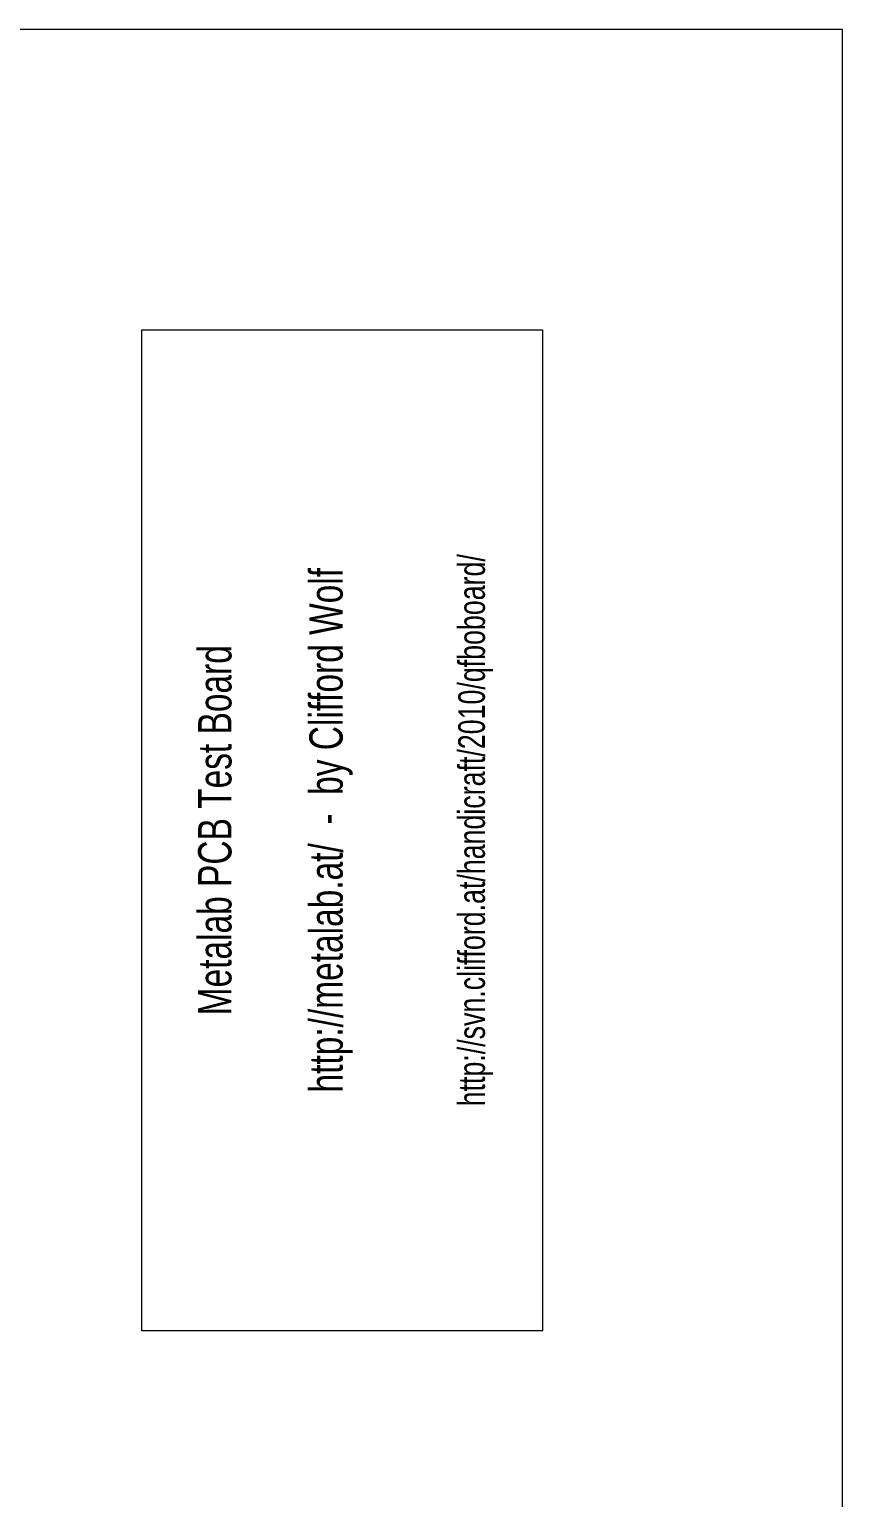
# Model space of a CAD drawing. Header units: millimetres. Extents: x 0 to 150, y 0 to 100.
# Drawn here: x 125.62 to 150, y 56 to 100 of the extents above; entities that cross this region are included whole.
import ezdxf

# ---------------------------------------------------------------- set-up
doc = ezdxf.new("R2010")
doc.units = ezdxf.units.MM
doc.layers.get('0').update_dxf_attribs({"linetype": 'CONTINUOUS', "lineweight": 0})
doc.styles.get("Standard").update_dxf_attribs({"font": 'txt', "width": 0.75})

msp = doc.modelspace()

# ---------------------------------------------------------------- linework, layer by layer
for p, q in [((150, 100), (0, 100)), ((150, 0), (150, 100)), ((129, 61), (129, 91)), ((129, 91), (141, 91)), ((141, 91), (141, 61)), ((141, 61), (129, 61))]:
    msp.add_line(p, q)

# ---------------------------------------------------------------- texts
at = {"width": 100, "attachment_point": 5, "rotation": 90}
for s, insert, char_height in [('http://svn.clifford.at/handicraft/2010/qfboboard/', (139, 76), 0.8), ('Metalab\\~PCB\\~Test\\~Board\\P\\Phttp://metalab.at/\\~\\~-\\~\\~by\\~Clifford\\~Wolf', (133, 76), 1)]:
    msp.add_mtext(s, dxfattribs=dict(at, insert=insert, char_height=char_height))

doc.saveas('drawing.dxf')
